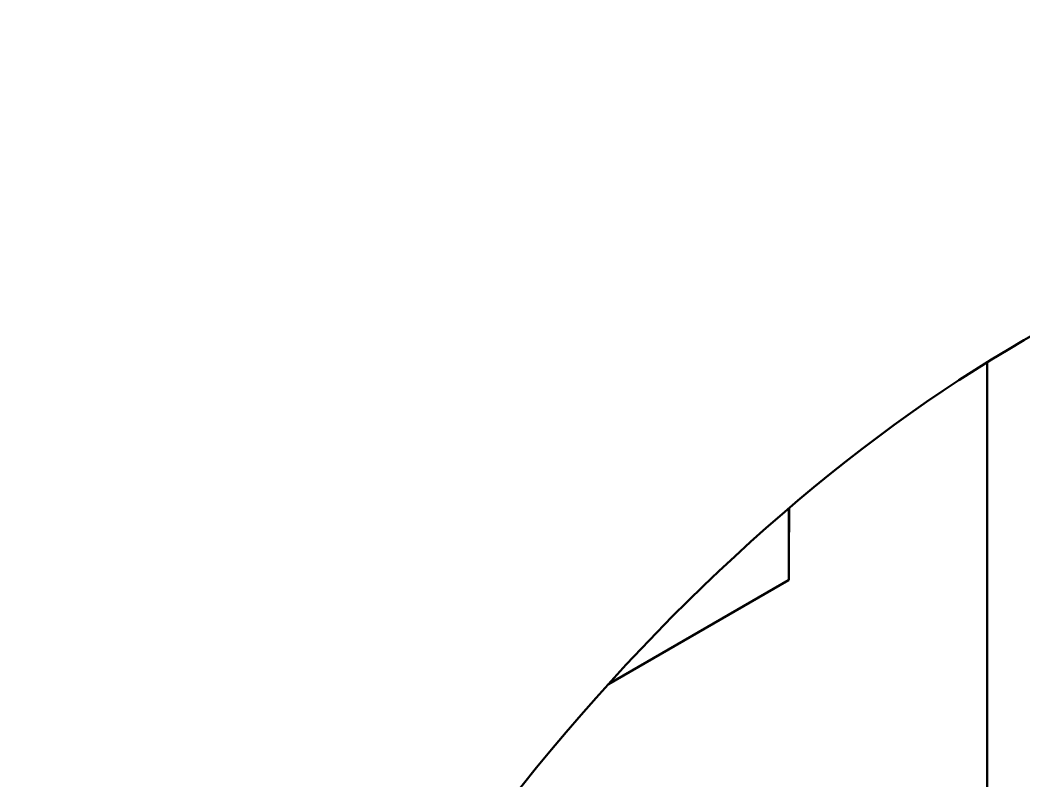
# Model space of a CAD drawing. Header units: millimetres. Extents: x 3137 to 5094, y 789 to 1822.
# Drawn here: x 4221.706 to 4225.242, y 1621.262 to 1623.941 of the extents above; entities that cross this region are included whole.
import ezdxf

# ---------------------------------------------------------------- set-up
doc = ezdxf.new("R2010")
doc.units = ezdxf.units.MM
doc.header["$LTSCALE"] = 1.8
doc.layers.add('외형선(ISO)', color=7, linetype='Continuous', lineweight=50)
doc.layers.add('좁은 외형선(ISO)', color=7, linetype='Continuous', lineweight=35)

msp = doc.modelspace()

# ---------------------------------------------------------------- linework, layer by layer
at = {"layer": '외형선(ISO)'}
for p, q in [((4225.1122, 1600.7639), (4225.1122, 1622.736)), ((4224.4128, 1621.9688), (4223.7782, 1621.6024))]:
    msp.add_line(p, q, dxfattribs=at)
msp.add_ellipse((4225.2418, 1618.7311), major_axis=(2.5, 4.3301), ratio=0.57735, start_param=5.497787, end_param=8.63938, dxfattribs=at)
for points in [[(4224.4144, 1622.2226), (4224.4144, 1622.139), (4224.4143, 1622.0555), (4224.4143, 1621.972)], [(4224.4128, 1621.9688), (4224.4138, 1621.9694), (4224.4142, 1621.9707), (4224.4143, 1621.972)]]:
    msp.add_open_spline(points, degree=3, dxfattribs=at)
at = {"layer": '좁은 외형선(ISO)'}
msp.add_ellipse((2484.3491, 1624.1868), major_axis=(1740.0626, -3.0216), ratio=0.816419, start_param=0.000566, end_param=0.000743, dxfattribs=at)

doc.saveas('drawing.dxf')
